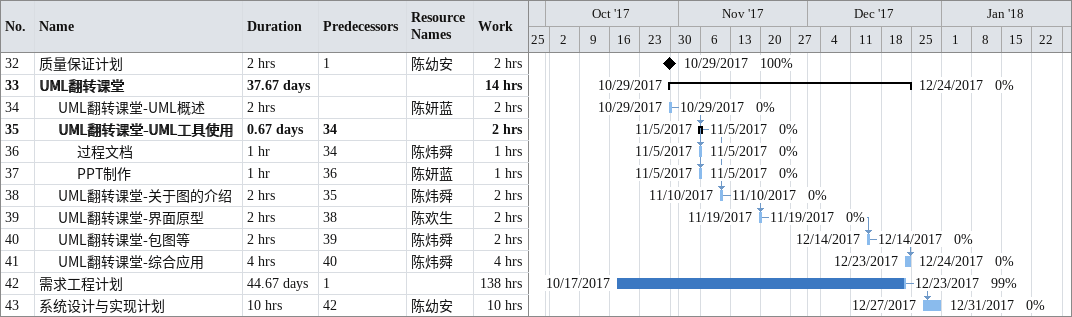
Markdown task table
| ID | Level | Task | Duration | Start | Finish | Predecessors | Resources | % complete | Work (h) |
|---|---|---|---|---|---|---|---|---|---|
| 32 | 1 | 质量保证计划 | 2h | 2017-10-29 | 2017-10-29 | 1 | 陈幼安 | 100 | 2 |
| 33 | 1 | **UML翻转课堂** | 37.67d | 2017-10-29 | 2017-12-24 |  |  | 0 | 14 |
| 34 | 2 | UML翻转课堂-UML概述 | 2h | 2017-10-29 | 2017-10-29 |  | 陈妍蓝 | 0 | 2 |
| 35 | 2 | **UML翻转课堂-UML工具使用** | 0.67d | 2017-11-05 | 2017-11-05 | 34 |  | 0 | 2 |
| 36 | 3 | 过程文档 | 1h | 2017-11-05 | 2017-11-05 | 34 | 陈炜舜 | 0 | 1 |
| 37 | 3 | PPT制作 | 1h | 2017-11-05 | 2017-11-05 | 36 | 陈妍蓝 | 0 | 1 |
| 38 | 2 | UML翻转课堂-关于图的介绍 | 2h | 2017-11-10 | 2017-11-10 | 35 | 陈炜舜 | 0 | 2 |
| 39 | 2 | UML翻转课堂-界面原型 | 2h | 2017-11-19 | 2017-11-19 | 38 | 陈欢生 | 0 | 2 |
| 40 | 2 | UML翻转课堂-包图等 | 2h | 2017-12-14 | 2017-12-14 | 39 | 陈炜舜 | 0 | 2 |
| 41 | 2 | UML翻转课堂-综合应用 | 4h | 2017-12-23 | 2017-12-24 | 40 | 陈炜舜 | 0 | 4 |
| 42 | 1 | 需求工程计划 | 44.67d | 2017-10-17 | 2017-12-23 | 1 |  | 99 | 138 |
| 43 | 1 | 系统设计与实现计划 | 10h | 2017-12-27 | 2017-12-31 | 42 | 陈幼安 | 0 | 10 |
